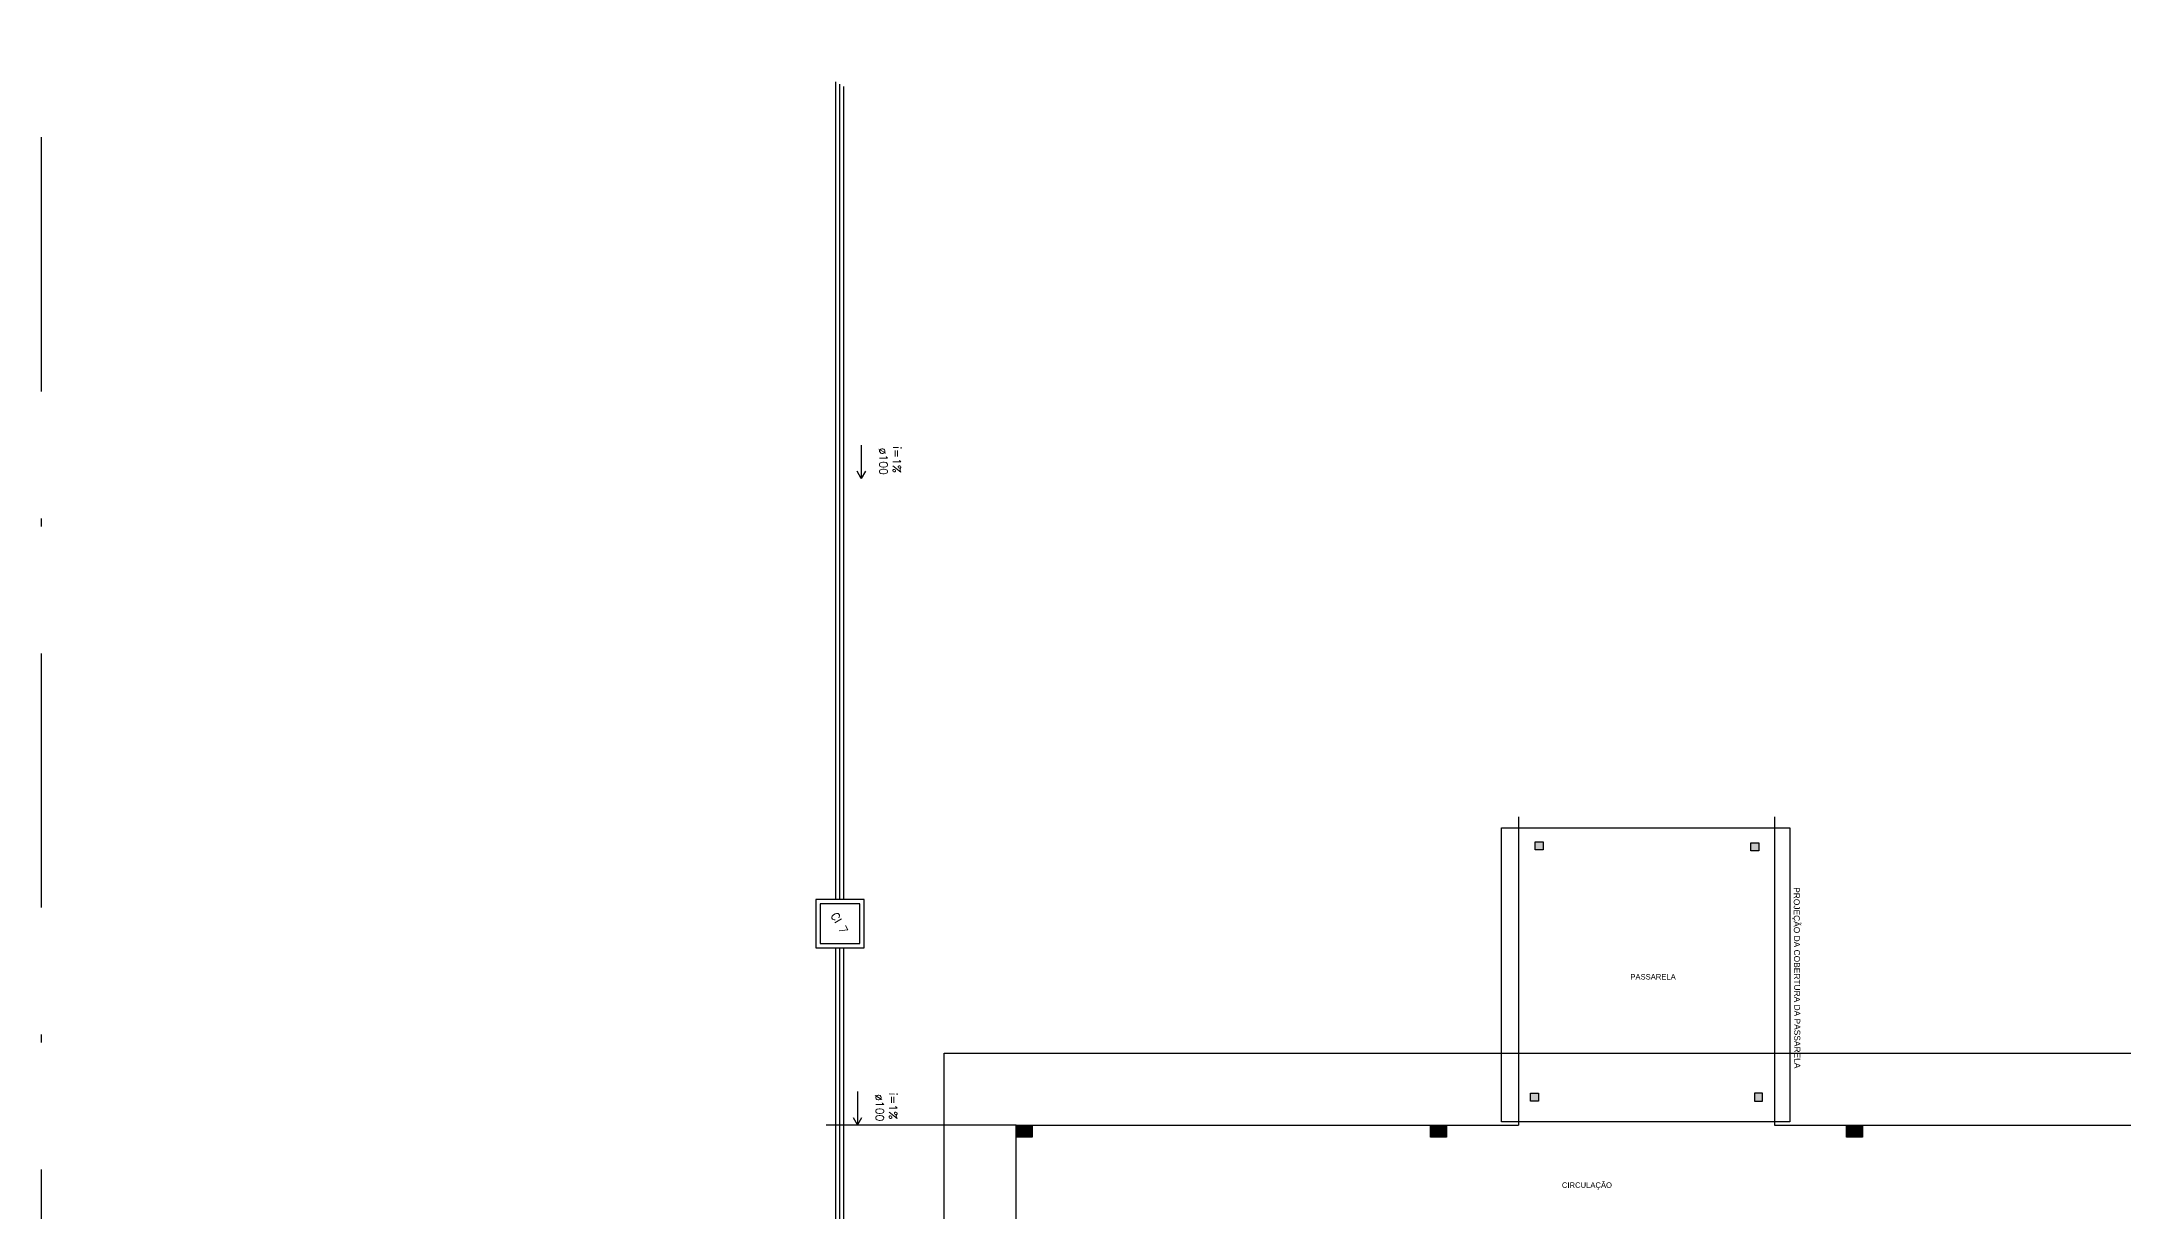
# Model space of a CAD drawing. Extents: x 411.9 to 506.5, y 66.1 to 116.3.
# Drawn here: x 411.9 to 437.92, y 81.64 to 96.25 of the extents above; entities that cross this region are included whole.
import ezdxf

# ---------------------------------------------------------------- set-up
doc = ezdxf.new("R2010")
doc.units = 0
doc.header["$LTSCALE"] = 0.005
doc.linetypes.add('DASHDOT', pattern=[25.4, 12.7, -6.35, 0, -6.35])
doc.layers.get('0').update_dxf_attribs({"linetype": 'CONTINUOUS'})
for name, color, linetype in [('A-PAREDE', 5, 'CONTINUOUS'), ('A-PISOS-NIVEL', 1, 'CONTINUOUS'), ('A-TEXTO', 3, 'CONTINUOUS'), ('ARQ-PIS-VISTA', 8, 'CONTINUOUS'), ('ESG-GERAL', 7, 'CONTINUOUS'), ('Estr-Met-PILARES', 3, 'CONTINUOUS'), ('TUB-ESGOTO', 7, 'CONTINUOUS')]:
    doc.layers.add(name, color=color, linetype=linetype)
doc.styles.add('ESC-50-A20', font='arial.ttf', dxfattribs={"height": 0.1})
doc.styles.add('R80', font='SIMPLEX.SHX', dxfattribs={"height": 0.2})
doc.styles.get("Standard").update_dxf_attribs({"font": 'simplex.shx'})

# ---------------------------------------------------------------- blocks, each defined once
blk = doc.blocks.new('BL.SERVIÇO1')
at = {"layer": 'ARQ-PIS-VISTA'}
h = blk.add_hatch(color=251, dxfattribs=at)
h.set_gradient(color1=(173, 173, 173), color2=(173, 173, 173))
h.paths.add_polyline_path([(10.179, 2.53), (10.179, 2.63), (10.079, 2.63), (10.079, 2.53)])
h.paths.add_polyline_path([(10.225, -0.5), (10.125, -0.5), (10.125, -0.6), (10.225, -0.6)])
h.paths.add_polyline_path([(7.425, -0.6), (7.425, -0.5), (7.325, -0.5), (7.325, -0.6)])
h.paths.add_polyline_path([(7.484, 2.542), (7.484, 2.642), (7.384, 2.642), (7.384, 2.542)])
h = blk.add_hatch(color=251, dxfattribs=at)
h.dxf.hatch_style = 1
h.paths.add_polyline_path([(0.9, -1.05), (0.9, -0.9), (1.1, -0.9), (1.1, -1.05)])
h = blk.add_hatch(color=251, dxfattribs=at)
h.dxf.hatch_style = 1
h.paths.add_polyline_path([(6.075, -1.05), (6.075, -0.9), (6.275, -0.9), (6.275, -1.05)])
h = blk.add_hatch(color=251, dxfattribs=at)
h.dxf.hatch_style = 1
h.paths.add_polyline_path([(11.275, -1.05), (11.275, -0.9), (11.475, -0.9), (11.475, -1.05)])
at = {"layer": 'ARQ-PIS-VISTA', "color": 251}
for p, q in [((7.175, 2.954), (7.175, -0.9)), ((10.375, 2.953), (10.375, -0.9)), ((6.966, -0.859), (6.966, 2.816)), ((6.966, 2.816), (10.566, 2.816)), ((7.384, 2.642), (7.484, 2.642)), ((7.384, 2.542), (7.384, 2.642)), ((7.484, 2.642), (7.484, 2.542)), ((10.079, 2.63), (10.179, 2.63)), ((10.079, 2.53), (10.079, 2.63)), ((10.179, 2.63), (10.179, 2.53)), ((10.566, 2.816), (10.566, -0.859)), ((7.484, 2.542), (7.384, 2.542)), ((10.179, 2.53), (10.079, 2.53)), ((0, 0), (17.55, 0)), ((0, -8.1), (0, 0)), ((7.325, -0.5), (7.425, -0.5)), ((7.325, -0.6), (7.325, -0.5)), ((7.425, -0.5), (7.425, -0.6)), ((10.225, -0.5), (10.125, -0.5)), ((10.125, -0.5), (10.125, -0.6)), ((10.225, -0.6), (10.225, -0.5)), ((7.425, -0.6), (7.325, -0.6)), ((10.125, -0.6), (10.225, -0.6)), ((0.303, -0.9), (-1.475, -0.899)), ((0.9, -0.9), (0.1, -0.9)), ((0.9, -0.9), (7.175, -0.9)), ((0.9, -1.05), (0.9, -0.9)), ((0.9, -0.9), (1.1, -0.9)), ((0.9, -2.45), (0.9, -0.9)), ((1.1, -0.9), (1.1, -1.05)), ((6.075, -1.05), (6.075, -0.9)), ((6.075, -0.9), (6.275, -0.9)), ((6.275, -0.9), (6.275, -1.05)), ((10.566, -0.859), (6.966, -0.859)), ((10.375, -0.9), (16.65, -0.9)), ((11.275, -1.05), (11.275, -0.9)), ((11.275, -0.9), (11.475, -0.9)), ((11.475, -0.9), (11.475, -1.05)), ((1.1, -1.05), (0.9, -1.05)), ((6.275, -1.05), (6.075, -1.05)), ((11.475, -1.05), (11.275, -1.05))]:
    blk.add_line(p, q, dxfattribs=at)
at = {"layer": 'ARQ-PIS-VISTA', "color": 251, "style": 'ESC-50-A20'}
blk.add_text('PROJEÇÃO DA COBERTURA DA PASSARELA', height=0.075, rotation=270.2321, dxfattribs=at).set_placement((10.615, 2.074, -1.89))
for s, p in [('PASSARELA', (8.574, 0.92)), ('CIRCULAÇÃO', (7.719, -1.683))]:
    blk.add_text(s, height=0.0683, dxfattribs=at).set_placement(p)

msp = doc.modelspace()

# ---------------------------------------------------------------- linework, layer by layer
at = {"linetype": 'DASHDOT', "ltscale": 50}
msp.add_lwpolyline([(411.90244, 116.25684), (506.51821, 116.25684), (506.51821, 66.08526), (411.90244, 66.08526)], close=True, dxfattribs=at)
at = {"layer": 'A-PAREDE', "color": 2, "extrusion": (0, 0, -1)}
for p, q in [((422.14529, 91.21199), (422.14529, 90.79616)), ((422.0978, 83.13517), (422.0978, 82.71934))]:
    msp.add_line(p, q, dxfattribs=at)
at = {"layer": 'A-PAREDE', "color": 2}
for points in [[(422.19721, 90.88609), (422.14529, 90.79616), (422.09337, 90.88609)], [(422.14972, 82.80927), (422.0978, 82.71934), (422.04588, 82.80927)]]:
    msp.add_lwpolyline(points, dxfattribs=at)
at = {"layer": 'A-PISOS-NIVEL', "color": 1}
for p, q in [((421.87844, 85.53773), (421.87844, 95.72439)), ((421.87844, 80.06082), (421.87844, 84.93273))]:
    msp.add_line(p, q, dxfattribs=at)
at = {"layer": 'ESG-GERAL', "color": 5, "linetype": 'Continuous', "extrusion": (0, 0, -1)}
msp.add_lwpolyline([(-422.18094, 84.93273), (-422.18094, 85.53773), (-421.57594, 85.53773), (-421.57594, 84.93273)], close=True, dxfattribs=at)
at = {"layer": 'ESG-GERAL', "color": 1, "linetype": 'Continuous', "extrusion": (0, 0, -1)}
msp.add_lwpolyline([(-422.12594, 85.48273), (-421.63094, 85.48273), (-421.63094, 84.98773), (-422.12594, 84.98773)], close=True, dxfattribs=at)
at = {"layer": 'TUB-ESGOTO', "linetype": 'Continuous'}
for p, q in [((421.82844, 85.53773), (421.82844, 95.75326)), ((421.92844, 85.53773), (421.92844, 95.69552)), ((421.82844, 80.06082), (421.82844, 84.93273)), ((421.92844, 80.06082), (421.92844, 84.93273))]:
    msp.add_line(p, q, dxfattribs=at)

# ---------------------------------------------------------------- block references
at = {"layer": 'Estr-Met-PILARES', "color": 251}
msp.add_blockref('BL.SERVIÇO1', (423.18144, 83.61562), dxfattribs=at)

# ---------------------------------------------------------------- texts
at = {"layer": 'A-TEXTO', "color": 1}
for s, p in [('ø100', (422.37495, 91.17911)), ('i=1%', (422.54232, 91.19932)), ('ø100', (422.32746, 83.10229)), ('i=1%', (422.49483, 83.12251))]:
    msp.add_text(s, height=0.1, rotation=269.503076, dxfattribs=at).set_placement(p)
at = {"layer": 'A-TEXTO', "style": 'R80'}
msp.add_text('CI 7', height=0.1, rotation=300, dxfattribs=at).set_placement((421.75905, 85.33727))

doc.saveas('drawing.dxf')
